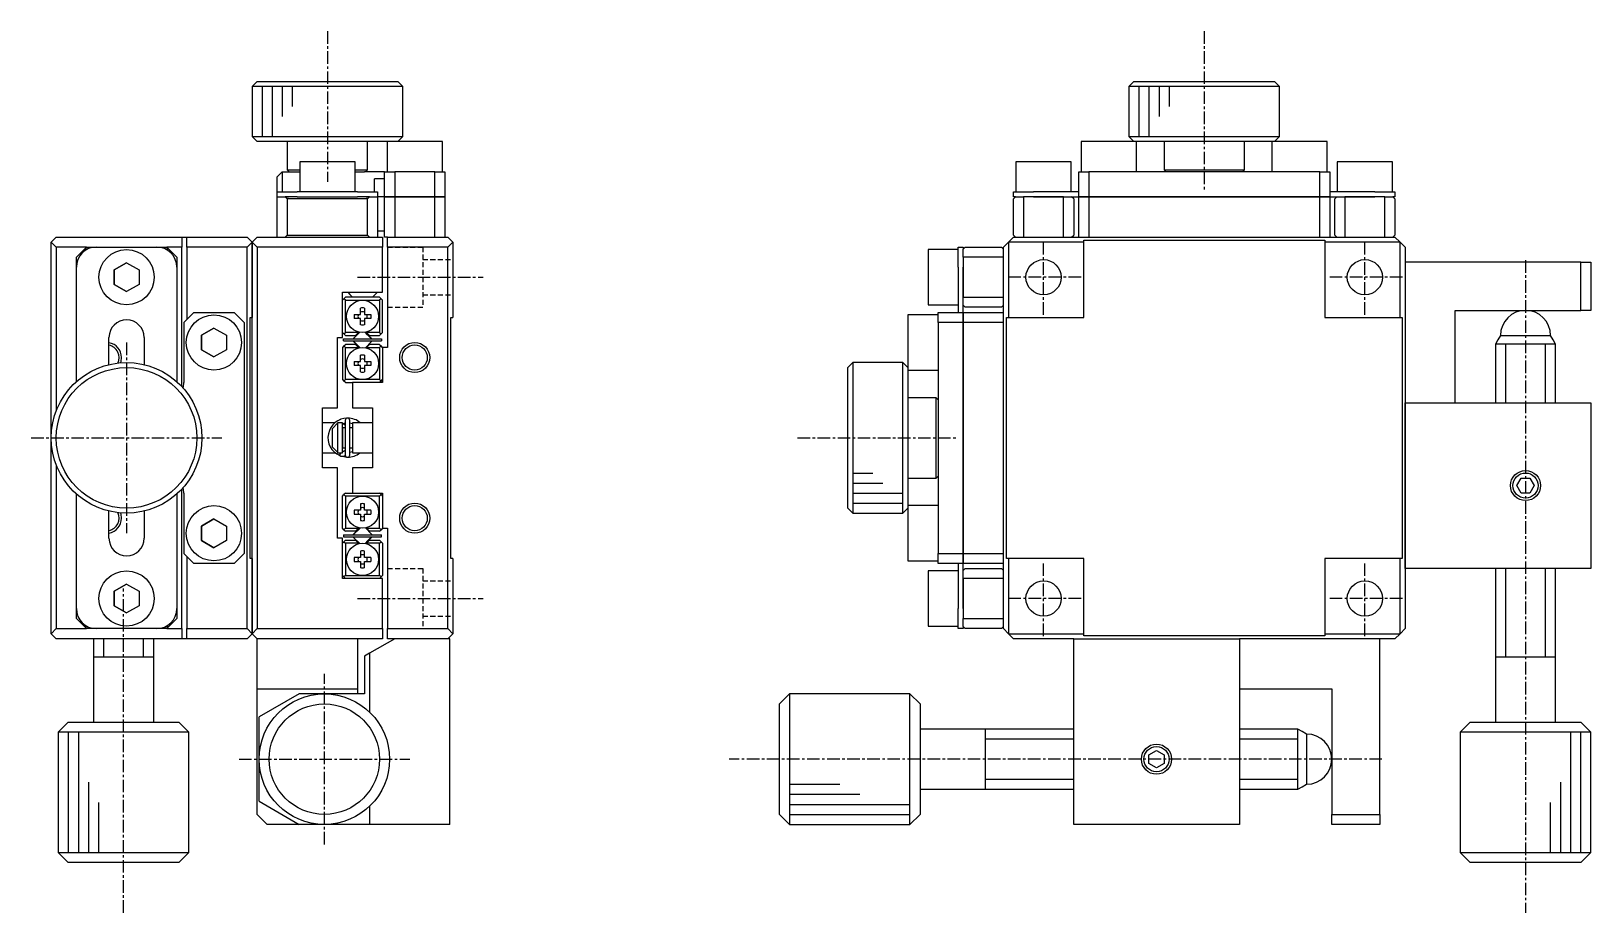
# Model space of a CAD drawing. Extents: x 10 to 352, y 10 to 221.
# Drawn here: x 196.2 to 351.5, y 81 to 168.8 of the extents above; entities that cross this region are included whole.
import ezdxf

# ---------------------------------------------------------------- set-up
doc = ezdxf.new("R2010")
doc.units = 0
doc.linetypes.add('CENTER', pattern=[2, 1.25, -0.25, 0.25, -0.25])
doc.linetypes.add('DASHED', pattern=[0.75, 0.5, -0.25])
doc.layers.get('0').update_dxf_attribs({"linetype": 'CONTINUOUS'})
doc.layers.add('CENTER', color=1, linetype='CENTER')

msp = doc.modelspace()

# ---------------------------------------------------------------- linework, layer by layer
at = {"color": 7, "linetype": 'CONTINUOUS'}
for p, q in [((218.69, 163.82), (218.19, 163.32)), ((233.19, 163.32), (218.19, 163.32)), ((218.19, 163.32), (218.19, 158.32)), ((218.69, 163.82), (232.69, 163.82)), ((218.69, 163.82), (232.69, 163.82)), ((218.69, 163.82), (218.69, 163.82)), ((233.19, 163.32), (232.69, 163.82)), ((233.19, 158.32), (233.19, 163.32)), ((306.01, 163.82), (305.51, 163.32)), ((320.51, 163.32), (305.51, 163.32)), ((305.51, 163.32), (305.51, 158.32)), ((306.01, 163.82), (320.01, 163.82)), ((320.51, 163.32), (320.01, 163.82)), ((320.51, 158.32), (320.51, 163.32)), ((218.19, 158.32), (233.19, 158.32)), ((218.19, 158.32), (218.69, 157.82)), ((231.64, 157.82), (218.69, 157.82)), ((221.69, 157.82), (221.69, 155.02)), ((229.69, 155.02), (229.69, 157.82)), ((237.14, 157.82), (231.64, 157.82)), ((231.64, 157.82), (231.64, 154.82)), ((232.69, 157.82), (233.19, 158.32)), ((233.19, 158.32), (233.19, 158.32)), ((237.14, 154.82), (237.14, 157.82)), ((303.51, 157.82), (300.76, 157.82)), ((300.76, 157.82), (300.76, 154.82)), ((306.26, 157.82), (303.51, 157.82)), ((305.51, 158.32), (312.93, 158.32)), ((305.51, 158.32), (306.01, 157.82)), ((312.93, 157.82), (306.26, 157.82)), ((306.26, 154.82), (306.26, 157.82)), ((309.01, 157.82), (309.01, 155.02)), ((312.93, 158.32), (320.51, 158.32)), ((319.76, 157.82), (312.93, 157.82)), ((317.01, 155.02), (317.01, 157.82)), ((322.51, 157.82), (319.76, 157.82)), ((319.76, 157.82), (319.76, 154.82)), ((320.01, 157.82), (320.51, 158.32)), ((325.26, 157.82), (322.51, 157.82)), ((325.26, 154.82), (325.26, 157.82)), ((228.44, 155.82), (222.94, 155.82)), ((222.94, 155.82), (222.94, 152.82)), ((228.44, 152.82), (228.44, 155.82)), ((297.01, 155.82), (294.26, 155.82)), ((294.26, 155.82), (294.26, 152.82)), ((299.76, 155.82), (297.01, 155.82)), ((299.76, 152.82), (299.76, 155.82)), ((329.01, 155.82), (326.26, 155.82)), ((326.26, 155.82), (326.26, 152.82)), ((331.76, 155.82), (329.01, 155.82)), ((331.76, 152.82), (331.76, 155.82)), ((221.19, 154.82), (220.69, 154.32)), ((220.69, 152.82), (220.69, 154.32)), ((221.19, 154.82), (221.19, 152.82)), ((221.19, 154.82), (222.94, 154.82)), ((221.69, 155.02), (222.94, 155.02)), ((221.69, 155.02), (221.89, 154.82)), ((228.44, 155.02), (229.69, 155.02)), ((228.44, 154.82), (229.39, 154.82)), ((231.39, 154.82), (229.39, 154.82)), ((229.49, 154.82), (229.69, 155.02)), ((231.39, 154.12), (230.39, 154.12)), ((230.39, 152.82), (230.39, 154.12)), ((231.39, 152.32), (231.39, 154.82)), ((231.39, 154.82), (232.39, 154.82)), ((232.39, 154.82), (232.39, 152.32)), ((236.39, 154.82), (232.39, 154.82)), ((236.39, 152.32), (236.39, 154.82)), ((236.39, 154.82), (237.39, 154.82)), ((237.39, 154.82), (237.39, 152.32)), ((300.51, 152.32), (300.51, 154.82)), ((300.51, 154.82), (301.51, 154.82)), ((301.51, 154.82), (301.51, 152.32)), ((311.76, 154.82), (301.51, 154.82)), ((309.01, 155.02), (312.97, 155.02)), ((309.01, 155.02), (309.21, 154.82)), ((314.26, 154.82), (311.76, 154.82)), ((312.97, 155.02), (317.01, 155.02)), ((324.51, 154.82), (314.26, 154.82)), ((316.81, 154.82), (317.01, 155.02)), ((324.51, 152.32), (324.51, 154.82)), ((324.51, 154.82), (325.51, 154.82)), ((325.51, 154.82), (325.51, 152.32)), ((220.69, 152.32), (220.69, 152.82)), ((220.69, 152.82), (222.69, 152.82)), ((220.69, 148.32), (220.69, 152.32)), ((220.69, 152.32), (221.49, 152.32)), ((221.69, 152.12), (221.49, 152.32)), ((221.49, 152.32), (221.82, 152.32)), ((221.82, 152.32), (221.49, 152.32)), ((222.69, 152.32), (221.82, 152.32)), ((228.69, 152.82), (222.69, 152.82)), ((222.69, 152.32), (228.69, 152.32)), ((228.69, 152.82), (230.69, 152.82)), ((229.56, 152.32), (228.69, 152.32)), ((229.56, 152.32), (229.89, 152.32)), ((229.89, 152.32), (229.56, 152.32)), ((229.89, 152.32), (229.69, 152.12)), ((229.89, 152.32), (230.69, 152.32)), ((230.69, 152.82), (230.69, 152.32)), ((230.69, 152.32), (230.69, 148.32)), ((231.39, 152.32), (230.69, 152.32)), ((232.39, 152.32), (231.39, 152.32)), ((231.39, 148.32), (231.39, 152.32)), ((231.39, 152.32), (232.39, 152.32)), ((232.39, 152.32), (236.39, 152.32)), ((232.39, 152.32), (232.39, 148.32)), ((236.39, 152.32), (232.39, 152.32)), ((237.39, 152.32), (236.39, 152.32)), ((236.39, 148.32), (236.39, 152.32)), ((236.39, 152.32), (237.39, 152.32)), ((237.39, 152.32), (237.39, 148.32)), ((294.01, 152.32), (294.01, 152.82)), ((294.01, 152.82), (296.01, 152.82)), ((294.21, 152.32), (294.01, 152.12)), ((294.21, 152.32), (294.01, 152.32)), ((294.21, 152.32), (295.01, 152.32)), ((295.01, 152.32), (295.01, 148.32)), ((296.01, 152.32), (295.01, 152.32)), ((296.01, 152.32), (295.01, 152.32)), ((300.51, 152.82), (296.01, 152.82)), ((299.01, 152.32), (296.01, 152.32)), ((296.01, 152.32), (299.01, 152.32)), ((299.01, 148.32), (299.01, 152.32)), ((299.01, 152.32), (300.51, 152.32)), ((300.01, 152.12), (299.81, 152.32)), ((301.51, 152.32), (300.51, 152.32)), ((300.51, 148.32), (300.51, 152.32)), ((300.51, 152.32), (301.51, 152.32)), ((301.51, 152.32), (324.51, 152.32)), ((301.51, 152.32), (301.51, 148.32)), ((324.51, 152.32), (301.51, 152.32)), ((325.51, 152.32), (324.51, 152.32)), ((324.51, 148.32), (324.51, 152.32)), ((324.51, 152.32), (325.51, 152.32)), ((330.01, 152.82), (325.51, 152.82)), ((325.51, 152.32), (325.51, 148.32)), ((325.51, 152.32), (327.01, 152.32)), ((326.21, 152.32), (326.01, 152.12)), ((327.01, 152.32), (327.01, 148.32)), ((330.01, 152.32), (327.01, 152.32)), ((327.01, 152.32), (330.01, 152.32)), ((330.01, 152.82), (332.01, 152.82)), ((331.01, 152.32), (330.01, 152.32)), ((331.01, 152.32), (330.01, 152.32)), ((331.01, 148.32), (331.01, 152.32)), ((331.01, 152.32), (331.81, 152.32)), ((332.01, 152.12), (331.81, 152.32)), ((332.01, 152.32), (331.81, 152.32)), ((332.01, 152.82), (332.01, 152.32)), ((221.69, 152.12), (221.69, 148.52)), ((229.69, 152.12), (221.69, 152.12)), ((229.69, 148.52), (229.69, 152.12)), ((294.01, 148.52), (294.01, 152.12)), ((300.01, 152.12), (300.01, 148.52)), ((326.01, 148.52), (326.01, 152.12)), ((332.01, 152.12), (332.01, 148.52)), ((198.69, 148.32), (198.19, 147.82)), ((198.19, 147.82), (198.69, 147.32)), ((198.19, 128.32), (198.19, 147.82)), ((198.69, 148.32), (211.19, 148.32)), ((211.19, 148.32), (211.19, 147.32)), ((211.19, 148.32), (211.69, 148.32)), ((211.69, 148.32), (217.69, 148.32)), ((211.69, 147.32), (211.69, 148.32)), ((217.69, 148.32), (218.19, 147.82)), ((218.19, 147.82), (217.69, 147.32)), ((218.69, 148.32), (218.19, 147.82)), ((218.19, 108.82), (218.19, 147.82)), ((218.19, 147.82), (218.69, 147.32)), ((218.19, 147.82), (218.19, 140.32)), ((218.69, 148.32), (231.19, 148.32)), ((221.49, 148.32), (221.69, 148.52)), ((221.69, 148.52), (229.69, 148.52)), ((229.69, 148.52), (229.89, 148.32)), ((231.39, 148.92), (230.69, 148.92)), ((231.19, 148.32), (231.19, 147.32)), ((231.69, 148.32), (231.39, 148.32)), ((231.69, 147.32), (231.69, 148.32)), ((231.69, 148.32), (237.69, 148.32)), ((237.69, 148.32), (238.19, 147.82)), ((238.19, 147.82), (237.69, 147.32)), ((238.19, 147.82), (238.19, 140.32)), ((293.51, 147.82), (293.01, 147.32)), ((294.01, 148.32), (293.51, 147.82)), ((293.51, 147.82), (293.51, 140.32)), ((301.01, 147.82), (293.51, 147.82)), ((294.01, 148.52), (294.21, 148.32)), ((294.01, 148.32), (332.01, 148.32)), ((299.81, 148.32), (300.01, 148.52)), ((301.01, 148.02), (325.01, 148.02)), ((301.01, 147.82), (301.01, 148.02)), ((301.01, 140.32), (301.01, 147.82)), ((325.01, 148.02), (325.01, 147.82)), ((332.51, 147.82), (325.01, 147.82)), ((325.01, 147.82), (325.01, 140.32)), ((326.01, 148.52), (326.21, 148.32)), ((331.81, 148.32), (332.01, 148.52)), ((332.51, 147.82), (332.01, 148.32)), ((332.51, 140.32), (332.51, 147.82)), ((333.01, 147.32), (332.51, 147.82)), ((201.69, 147.32), (198.69, 147.32)), ((198.69, 147.32), (198.69, 131.01)), ((201.49, 147.12), (200.69, 146.32)), ((200.69, 145.32), (200.69, 146.32)), ((201.49, 147.12), (201.69, 147.32)), ((201.82, 147.12), (201.49, 147.12)), ((201.69, 147.32), (202.69, 147.32)), ((202.69, 147.32), (208.69, 147.32)), ((208.69, 147.32), (209.69, 147.32)), ((209.89, 147.12), (209.56, 147.12)), ((209.69, 147.32), (209.89, 147.12)), ((211.19, 147.32), (209.69, 147.32)), ((210.69, 146.32), (209.89, 147.12)), ((210.69, 146.32), (210.69, 145.32)), ((211.19, 133.42), (211.19, 147.32)), ((217.69, 147.32), (211.69, 147.32)), ((211.69, 147.32), (211.69, 140.12)), ((217.69, 109.32), (217.69, 147.32)), ((218.69, 147.32), (218.69, 109.32)), ((231.19, 147.32), (218.69, 147.32)), ((231.19, 142.82), (231.19, 147.32)), ((231.69, 147.32), (231.69, 137.32)), ((237.69, 147.32), (231.69, 147.32)), ((237.69, 109.32), (237.69, 147.32)), ((285.51, 147.07), (285.51, 144.32)), ((288.51, 147.07), (285.51, 147.07)), ((288.51, 147.32), (289.01, 147.32)), ((288.51, 145.32), (288.51, 147.32)), ((289.21, 147.32), (289.01, 147.12)), ((289.01, 147.32), (289.01, 147.12)), ((289.01, 146.32), (289.01, 147.12)), ((293.01, 146.32), (289.01, 146.32)), ((289.01, 146.32), (289.01, 145.32)), ((289.01, 146.32), (289.01, 145.32)), ((289.21, 147.32), (292.81, 147.32)), ((293.01, 147.12), (292.81, 147.32)), ((293.01, 109.32), (293.01, 147.32)), ((333.01, 147.32), (333.01, 109.32)), ((200.69, 133.91), (200.69, 145.32)), ((204.44, 145.04), (205.69, 145.76)), ((205.69, 145.76), (204.44, 145.04)), ((204.44, 143.6), (204.44, 145.04)), ((204.44, 145.04), (204.44, 143.6)), ((205.69, 145.76), (206.94, 145.04)), ((206.94, 145.04), (206.94, 143.6)), ((210.69, 145.32), (210.69, 133.91)), ((288.51, 145.32), (288.51, 140.82)), ((289.01, 145.32), (289.01, 142.32)), ((289.01, 142.32), (289.01, 145.32)), ((350.51, 145.82), (333.01, 145.82)), ((350.51, 141.02), (350.51, 145.82)), ((350.51, 145.82), (351.51, 145.82)), ((351.51, 145.82), (351.51, 141.02)), ((205.69, 142.88), (204.44, 143.6)), ((204.44, 143.6), (205.69, 142.88)), ((206.94, 143.6), (205.69, 142.88)), ((285.51, 144.32), (285.51, 141.57)), ((227.19, 142.82), (231.19, 142.82)), ((227.19, 138.32), (227.19, 142.82)), ((227.34, 142.17), (227.19, 142.02)), ((227.34, 142.17), (227.49, 142.32)), ((227.49, 142.02), (227.34, 142.17)), ((230.89, 142.32), (227.49, 142.32)), ((227.49, 138.82), (227.49, 142.02)), ((227.49, 142.02), (229.19, 142.02)), ((227.71, 142.82), (227.94, 142.59)), ((227.94, 142.59), (228.19, 142.34)), ((229.19, 142.34), (228.19, 142.34)), ((230.19, 142.34), (229.19, 142.34)), ((229.19, 142.02), (230.89, 142.02)), ((230.19, 142.34), (230.44, 142.59)), ((230.44, 142.59), (230.67, 142.82)), ((230.89, 142.32), (231.04, 142.17)), ((231.04, 142.17), (230.89, 142.02)), ((230.89, 142.02), (230.89, 138.82)), ((231.19, 142.02), (231.04, 142.17)), ((231.19, 138.82), (231.19, 142.02)), ((285.51, 141.57), (288.51, 141.57)), ((289.01, 142.32), (293.01, 142.32)), ((289.01, 140.82), (289.01, 142.32)), ((289.01, 141.52), (289.21, 141.32)), ((292.81, 141.32), (293.01, 141.52)), ((212.39, 140.82), (211.39, 139.82)), ((211.39, 139.82), (211.39, 133.82)), ((212.39, 140.82), (216.39, 140.82)), ((217.39, 139.82), (216.39, 140.82)), ((217.39, 139.82), (217.39, 116.82)), ((217.99, 140.32), (218.19, 140.32)), ((217.99, 116.32), (217.99, 140.32)), ((228.37, 140.62), (228.99, 140.62)), ((228.99, 140.22), (228.37, 140.22)), ((228.99, 140.62), (228.99, 141.25)), ((228.99, 139.59), (228.99, 140.22)), ((229.39, 141.25), (229.39, 140.62)), ((229.39, 140.62), (230.02, 140.62)), ((229.39, 140.22), (229.39, 139.59)), ((230.02, 140.22), (229.39, 140.22)), ((237.99, 140.32), (238.19, 140.32)), ((237.99, 116.32), (237.99, 140.32)), ((283.51, 140.57), (283.51, 137.82)), ((286.51, 140.57), (283.51, 140.57)), ((286.51, 140.82), (289.01, 140.82)), ((286.51, 139.82), (286.51, 140.82)), ((289.01, 139.82), (286.51, 139.82)), ((286.51, 139.82), (286.51, 129.57)), ((289.01, 140.82), (289.01, 139.82)), ((289.01, 140.82), (293.01, 140.82)), ((289.01, 139.82), (289.01, 140.82)), ((289.01, 116.82), (289.01, 139.82)), ((293.01, 139.82), (289.01, 139.82)), ((289.01, 139.82), (289.01, 116.82)), ((292.81, 141.32), (289.21, 141.32)), ((293.31, 140.32), (293.51, 140.32)), ((293.31, 116.32), (293.31, 140.32)), ((293.51, 140.32), (301.01, 140.32)), ((325.01, 140.32), (332.51, 140.32)), ((332.51, 140.32), (332.71, 140.32)), ((332.71, 140.32), (332.71, 116.32)), ((338.01, 131.82), (338.01, 141.02)), ((338.01, 141.02), (350.51, 141.02)), ((351.51, 141.02), (350.51, 141.02)), ((203.94, 135.61), (203.94, 138.32)), ((207.44, 138.32), (207.44, 135.61)), ((213.14, 138.54), (214.39, 139.26)), ((214.39, 139.26), (213.14, 138.54)), ((213.14, 137.1), (213.14, 138.54)), ((213.14, 138.54), (213.14, 137.1)), ((214.39, 139.26), (215.64, 138.54)), ((215.64, 138.54), (215.64, 137.1)), ((226.69, 138.32), (227.19, 138.32)), ((226.69, 131.32), (226.69, 138.32)), ((227.19, 138.82), (227.34, 138.67)), ((227.34, 138.67), (227.49, 138.82)), ((227.49, 138.52), (227.34, 138.67)), ((228.79, 138.82), (227.49, 138.82)), ((227.49, 138.52), (228.49, 138.52)), ((228.91, 138.85), (228.29, 138.23)), ((228.79, 138.82), (228.49, 138.52)), ((228.83, 138.86), (228.79, 138.82)), ((229.7, 138.58), (229.45, 138.84)), ((230.09, 138.23), (229.48, 138.85)), ((229.59, 138.82), (229.55, 138.86)), ((230.89, 138.82), (229.59, 138.82)), ((229.89, 138.52), (229.59, 138.82)), ((230.09, 138.19), (229.7, 138.58)), ((229.89, 138.52), (230.89, 138.52)), ((230.89, 138.82), (231.04, 138.67)), ((231.04, 138.67), (230.89, 138.52)), ((231.04, 138.67), (231.19, 138.82)), ((342.51, 138.52), (342.26, 138.09)), ((342.51, 138.52), (347.51, 138.52)), ((347.76, 138.09), (347.51, 138.52)), ((214.39, 136.38), (213.14, 137.1)), ((213.14, 137.1), (214.39, 136.38)), ((215.64, 137.1), (214.39, 136.38)), ((227.34, 137.47), (227.19, 137.32)), ((227.19, 137.32), (227.19, 134.12)), ((227.29, 137.97), (227.29, 138.17)), ((227.29, 138.17), (231.09, 138.17)), ((227.29, 137.97), (231.09, 137.97)), ((227.34, 137.47), (227.49, 137.62)), ((227.49, 137.32), (227.34, 137.47)), ((228.49, 137.62), (227.49, 137.62)), ((227.49, 137.32), (228.79, 137.32)), ((227.49, 134.12), (227.49, 137.32)), ((228.29, 137.95), (228.94, 137.3)), ((228.29, 137.91), (228.91, 137.29)), ((228.49, 137.62), (228.79, 137.32)), ((228.79, 137.32), (228.83, 137.28)), ((229.48, 137.29), (230.09, 137.91)), ((229.55, 137.28), (229.59, 137.32)), ((229.59, 137.32), (229.89, 137.62)), ((229.59, 137.32), (230.89, 137.32)), ((230.89, 137.62), (229.89, 137.62)), ((230.89, 137.62), (231.04, 137.47)), ((231.04, 137.47), (230.89, 137.32)), ((230.89, 137.32), (230.89, 134.12)), ((231.19, 137.32), (231.04, 137.47)), ((231.09, 138.17), (231.09, 137.97)), ((231.69, 137.32), (231.19, 137.32)), ((231.19, 137.32), (231.19, 133.82)), ((283.51, 137.82), (283.51, 135.07)), ((342.26, 138.09), (342.01, 137.65)), ((348.01, 137.65), (342.01, 137.65)), ((342.01, 137.65), (342.01, 131.82)), ((348.01, 137.65), (347.76, 138.09)), ((348.01, 131.82), (348.01, 137.65)), ((228.37, 135.92), (228.99, 135.92)), ((228.99, 135.52), (228.37, 135.52)), ((228.99, 135.92), (228.99, 136.55)), ((228.99, 134.89), (228.99, 135.52)), ((229.39, 136.55), (229.39, 135.92)), ((229.39, 135.92), (230.02, 135.92)), ((230.02, 135.52), (229.39, 135.52)), ((229.39, 135.52), (229.39, 134.89)), ((278.01, 135.82), (277.51, 135.32)), ((277.51, 121.32), (277.51, 135.32)), ((278.01, 135.82), (278.01, 120.82)), ((283.01, 135.82), (278.01, 135.82)), ((283.01, 128.24), (283.01, 135.82)), ((283.51, 135.32), (283.01, 135.82)), ((227.19, 134.12), (227.34, 133.97)), ((227.34, 133.97), (227.49, 134.12)), ((227.49, 133.82), (227.34, 133.97)), ((229.19, 134.12), (227.49, 134.12)), ((227.49, 133.82), (228.19, 133.82)), ((231.19, 133.82), (228.19, 133.82)), ((228.19, 133.82), (228.19, 131.32)), ((230.89, 134.12), (229.19, 134.12)), ((230.89, 134.12), (231.04, 133.97)), ((231.04, 133.97), (230.89, 133.82)), ((231.04, 133.97), (231.19, 134.12)), ((283.51, 135.07), (283.51, 128.24)), ((283.51, 135.07), (286.51, 135.07)), ((286.31, 132.32), (283.51, 132.32)), ((286.31, 128.28), (286.31, 132.32)), ((286.51, 132.12), (286.31, 132.32)), ((225.19, 131.32), (226.69, 131.32)), ((225.19, 125.32), (225.19, 131.32)), ((228.19, 131.32), (230.19, 131.32)), ((230.19, 131.32), (230.19, 129.4)), ((333.01, 131.82), (351.51, 131.82)), ((333.01, 115.32), (333.01, 131.82)), ((351.51, 131.82), (351.51, 115.32)), ((226.43, 129.82), (225.19, 129.82)), ((226.19, 129.24), (226.69, 129.77)), ((226.19, 127.41), (226.19, 129.24)), ((226.69, 129.82), (226.69, 129.77)), ((227.19, 129.82), (226.69, 129.82)), ((226.69, 129.77), (226.69, 126.88)), ((226.92, 130.12), (226.9, 130.12)), ((226.91, 130.12), (226.91, 130.12)), ((226.98, 130.15), (226.92, 130.12)), ((227.19, 129.32), (227.19, 129.82)), ((227.19, 126.82), (227.19, 129.82)), ((227.19, 129.75), (227.47, 129.82)), ((227.19, 129.73), (227.2, 129.73)), ((227.19, 129.32), (227.19, 127.32)), ((227.19, 127.32), (227.19, 129.32)), ((227.47, 129.32), (227.19, 129.32)), ((227.2, 129.73), (227.22, 129.73)), ((227.22, 129.73), (227.23, 129.73)), ((227.23, 129.73), (227.24, 129.73)), ((227.24, 129.73), (227.26, 129.73)), ((227.26, 129.73), (227.27, 129.72)), ((227.27, 129.72), (227.28, 129.72)), ((227.28, 129.72), (227.29, 129.72)), ((227.29, 129.72), (227.31, 129.71)), ((227.31, 129.71), (227.32, 129.7)), ((227.32, 129.7), (227.33, 129.7)), ((227.33, 129.7), (227.34, 129.69)), ((227.34, 129.69), (227.35, 129.68)), ((227.35, 129.68), (227.37, 129.68)), ((227.37, 129.68), (227.38, 129.67)), ((227.38, 129.67), (227.39, 129.66)), ((227.39, 129.66), (227.4, 129.65)), ((227.4, 129.65), (227.4, 129.64)), ((227.4, 129.64), (227.41, 129.63)), ((227.41, 129.63), (227.42, 129.62)), ((227.42, 129.62), (227.43, 129.61)), ((227.43, 129.61), (227.44, 129.59)), ((227.44, 129.59), (227.44, 129.58)), ((227.44, 129.58), (227.45, 129.57)), ((227.45, 129.57), (227.45, 129.56)), ((227.45, 129.56), (227.46, 129.54)), ((227.46, 129.54), (227.46, 129.53)), ((227.46, 129.53), (227.46, 129.52)), ((227.46, 129.52), (227.47, 129.5)), ((227.47, 130.06), (227.47, 126.61)), ((227.47, 129.5), (227.47, 129.49)), ((227.47, 129.49), (227.47, 129.48)), ((227.47, 129.48), (227.47, 129.46)), ((227.47, 129.46), (227.47, 129.46)), ((227.92, 126.61), (227.92, 130.06)), ((227.92, 129.82), (228.19, 129.75)), ((228.19, 129.32), (227.92, 129.32)), ((228.19, 129.82), (228.19, 126.82)), ((230.19, 129.82), (228.19, 129.82)), ((230.19, 129.4), (230.19, 127.25)), ((286.51, 129.57), (286.51, 127.07)), ((198.19, 108.82), (198.19, 128.32)), ((226.69, 126.88), (226.19, 127.41)), ((226.19, 127.4), (226.19, 127.41)), ((283.01, 120.82), (283.01, 128.24)), ((283.51, 128.24), (283.51, 121.57)), ((286.31, 124.32), (286.31, 128.28)), ((225.19, 126.82), (226.47, 126.82)), ((226.47, 126.82), (226.47, 126.82)), ((226.47, 126.82), (226.47, 126.82)), ((226.69, 126.88), (226.69, 126.82)), ((226.69, 126.82), (227.19, 126.82)), ((226.88, 126.57), (226.91, 126.55)), ((226.91, 126.55), (226.99, 126.81)), ((226.92, 126.6), (226.91, 126.59)), ((226.91, 126.59), (226.91, 126.58)), ((226.91, 126.58), (226.91, 126.57)), ((226.91, 126.57), (226.91, 126.57)), ((226.91, 126.57), (226.91, 126.56)), ((226.91, 126.56), (226.91, 126.55)), ((226.91, 126.56), (226.91, 126.56)), ((226.91, 126.55), (226.91, 126.55)), ((226.91, 126.55), (226.92, 126.55)), ((226.93, 126.64), (226.92, 126.63)), ((226.92, 126.63), (226.92, 126.62)), ((226.92, 126.62), (226.92, 126.6)), ((226.92, 126.55), (226.95, 126.54)), ((226.94, 126.67), (226.93, 126.66)), ((226.93, 126.66), (226.93, 126.64)), ((226.95, 126.7), (226.94, 126.69)), ((226.94, 126.69), (226.94, 126.67)), ((226.96, 126.72), (226.95, 126.7)), ((226.95, 126.54), (226.98, 126.52)), ((226.97, 126.75), (226.96, 126.74)), ((226.96, 126.74), (226.96, 126.72)), ((226.98, 126.77), (226.97, 126.75)), ((226.97, 126.53), (227.67, 126.39)), ((226.99, 126.79), (226.98, 126.77)), ((226.98, 126.52), (227.01, 126.51)), ((226.99, 126.81), (226.99, 126.82)), ((227, 126.82), (226.99, 126.8)), ((226.99, 126.8), (226.99, 126.79)), ((227.01, 126.51), (227.05, 126.51)), ((227.05, 126.51), (227.08, 126.5)), ((227.08, 126.5), (227.12, 126.49)), ((227.12, 126.49), (227.16, 126.49)), ((227.16, 126.49), (227.19, 126.49)), ((227.19, 126.82), (227.19, 127.32)), ((227.19, 127.32), (227.47, 127.32)), ((227.2, 126.94), (227.19, 126.94)), ((227.19, 126.49), (227.23, 126.49)), ((227.21, 126.94), (227.2, 126.94)), ((227.22, 126.94), (227.21, 126.94)), ((227.24, 126.94), (227.22, 126.94)), ((227.23, 126.49), (227.26, 126.49)), ((227.25, 126.94), (227.24, 126.94)), ((227.26, 126.95), (227.25, 126.94)), ((227.28, 126.95), (227.26, 126.95)), ((227.26, 126.49), (227.3, 126.5)), ((227.29, 126.95), (227.28, 126.95)), ((227.3, 126.96), (227.29, 126.95)), ((227.32, 126.97), (227.3, 126.96)), ((227.3, 126.5), (227.33, 126.5)), ((227.33, 126.97), (227.32, 126.97)), ((227.34, 126.98), (227.33, 126.97)), ((227.33, 126.5), (227.37, 126.51)), ((227.35, 126.99), (227.34, 126.98)), ((227.36, 126.99), (227.35, 126.99)), ((227.37, 127), (227.36, 126.99)), ((227.38, 127.01), (227.37, 127)), ((227.37, 126.51), (227.4, 126.52)), ((227.39, 127.02), (227.38, 127.01)), ((227.4, 127.03), (227.39, 127.02)), ((227.41, 127.04), (227.4, 127.03)), ((227.4, 126.52), (227.44, 126.53)), ((227.42, 127.05), (227.41, 127.04)), ((227.43, 127.06), (227.42, 127.05)), ((227.44, 127.09), (227.43, 127.07)), ((227.43, 127.07), (227.43, 127.06)), ((227.45, 127.1), (227.44, 127.09)), ((227.44, 126.53), (227.47, 126.54)), ((227.46, 127.12), (227.45, 127.11)), ((227.45, 127.11), (227.45, 127.1)), ((227.47, 127.16), (227.46, 127.15)), ((227.46, 127.15), (227.46, 127.14)), ((227.46, 127.14), (227.46, 127.12)), ((227.47, 127.21), (227.47, 127.2)), ((227.47, 127.2), (227.47, 127.19)), ((227.47, 127.19), (227.47, 127.17)), ((227.47, 127.17), (227.47, 127.16)), ((227.47, 126.54), (227.48, 126.55)), ((227.92, 127.32), (228.19, 127.32)), ((228.19, 126.92), (227.92, 126.85)), ((228.19, 126.82), (230.19, 126.82)), ((230.19, 127.25), (230.19, 125.32)), ((286.51, 127.07), (286.51, 116.82)), ((198.69, 125.63), (198.69, 109.32)), ((226.69, 125.32), (225.19, 125.32)), ((226.69, 118.32), (226.69, 125.32)), ((230.19, 125.32), (228.19, 125.32)), ((228.19, 125.32), (228.19, 122.82)), ((283.51, 124.32), (286.31, 124.32)), ((286.31, 124.32), (286.51, 124.52)), ((344.14, 123.57), (344.58, 124.32)), ((344.58, 124.32), (345.44, 124.32)), ((345.44, 124.32), (345.88, 123.57)), ((200.69, 111.32), (200.69, 122.73)), ((210.69, 122.73), (210.69, 111.32)), ((211.19, 109.32), (211.19, 123.22)), ((211.39, 122.82), (211.39, 116.82)), ((227.49, 122.82), (227.34, 122.67)), ((227.49, 122.82), (228.19, 122.82)), ((228.19, 122.82), (231.19, 122.82)), ((231.04, 122.67), (230.89, 122.82)), ((231.19, 122.82), (231.19, 119.32)), ((344.58, 122.82), (344.14, 123.57)), ((345.44, 122.82), (344.58, 122.82)), ((345.88, 123.57), (345.44, 122.82)), ((227.19, 122.52), (227.34, 122.67)), ((227.19, 119.32), (227.19, 122.52)), ((227.34, 122.67), (227.49, 122.52)), ((227.49, 122.52), (227.49, 119.32)), ((229.19, 122.52), (227.49, 122.52)), ((228.99, 121.75), (228.99, 121.12)), ((230.89, 122.52), (229.19, 122.52)), ((229.39, 121.12), (229.39, 121.75)), ((230.89, 122.52), (231.04, 122.67)), ((230.89, 119.32), (230.89, 122.52)), ((231.04, 122.67), (231.19, 122.52)), ((277.51, 121.32), (278.01, 120.82)), ((283.01, 120.82), (283.51, 121.32)), ((283.51, 121.57), (283.51, 118.82)), ((286.51, 121.57), (283.51, 121.57)), ((203.94, 118.32), (203.94, 121.03)), ((207.44, 121.03), (207.44, 118.32)), ((213.14, 119.54), (214.39, 120.26)), ((214.39, 120.26), (213.14, 119.54)), ((214.39, 120.26), (215.64, 119.54)), ((228.99, 121.12), (228.37, 121.12)), ((228.37, 120.72), (228.99, 120.72)), ((228.99, 120.72), (228.99, 120.09)), ((230.02, 121.12), (229.39, 121.12)), ((229.39, 120.09), (229.39, 120.72)), ((229.39, 120.72), (230.02, 120.72)), ((278.01, 120.82), (283.01, 120.82)), ((213.14, 118.1), (213.14, 119.54)), ((213.14, 119.54), (213.14, 118.1)), ((214.39, 117.38), (213.14, 118.1)), ((213.14, 118.1), (214.39, 117.38)), ((215.64, 118.1), (214.39, 117.38)), ((215.64, 119.54), (215.64, 118.1)), ((227.19, 118.32), (226.69, 118.32)), ((227.34, 119.17), (227.19, 119.32)), ((227.19, 114.32), (227.19, 118.32)), ((227.29, 118.67), (231.09, 118.67)), ((227.29, 118.67), (227.29, 118.47)), ((227.29, 118.47), (231.09, 118.47)), ((227.49, 119.32), (227.34, 119.17)), ((227.34, 119.17), (227.49, 119.02)), ((227.49, 118.12), (227.34, 117.97)), ((227.49, 119.32), (228.79, 119.32)), ((228.49, 119.02), (227.49, 119.02)), ((227.49, 118.12), (228.49, 118.12)), ((228.91, 119.35), (228.29, 118.73)), ((228.29, 118.69), (228.94, 119.34)), ((228.29, 118.41), (228.91, 117.79)), ((228.49, 119.02), (228.79, 119.32)), ((228.79, 117.82), (228.49, 118.12)), ((228.79, 119.32), (228.83, 119.36)), ((229.7, 118.06), (229.45, 117.8)), ((230.09, 118.73), (229.48, 119.35)), ((229.48, 117.79), (230.09, 118.41)), ((229.55, 119.36), (229.59, 119.32)), ((229.59, 119.32), (229.89, 119.02)), ((229.59, 119.32), (230.89, 119.32)), ((229.89, 118.12), (229.59, 117.82)), ((230.09, 118.45), (229.7, 118.06)), ((230.89, 119.02), (229.89, 119.02)), ((229.89, 118.12), (230.89, 118.12)), ((231.04, 119.17), (230.89, 119.32)), ((230.89, 119.02), (231.04, 119.17)), ((231.04, 117.97), (230.89, 118.12)), ((231.19, 119.32), (231.04, 119.17)), ((231.09, 118.47), (231.09, 118.67)), ((231.19, 119.32), (231.69, 119.32)), ((231.69, 119.32), (231.69, 109.32)), ((283.51, 118.82), (283.51, 116.07)), ((211.39, 116.82), (212.39, 115.82)), ((211.69, 116.52), (211.69, 109.32)), ((216.39, 115.82), (217.39, 116.82)), ((227.19, 117.82), (227.34, 117.97)), ((227.34, 117.97), (227.49, 117.82)), ((227.49, 117.82), (227.49, 114.62)), ((228.79, 117.82), (227.49, 117.82)), ((228.83, 117.78), (228.79, 117.82)), ((228.99, 117.05), (228.99, 116.42)), ((229.39, 116.42), (229.39, 117.05)), ((229.59, 117.82), (229.55, 117.78)), ((230.89, 117.82), (229.59, 117.82)), ((230.89, 117.82), (231.04, 117.97)), ((230.89, 114.62), (230.89, 117.82)), ((231.04, 117.97), (231.19, 117.82)), ((231.19, 117.82), (231.19, 114.62)), ((286.51, 116.82), (289.01, 116.82)), ((286.51, 115.82), (286.51, 116.82)), ((289.01, 116.82), (289.01, 115.82)), ((289.01, 115.82), (289.01, 116.82)), ((289.01, 116.82), (293.01, 116.82)), ((216.39, 115.82), (212.39, 115.82)), ((218.19, 116.32), (217.99, 116.32)), ((218.19, 116.32), (218.19, 108.82)), ((228.99, 116.42), (228.37, 116.42)), ((228.37, 116.02), (228.99, 116.02)), ((228.99, 116.02), (228.99, 115.39)), ((230.02, 116.42), (229.39, 116.42)), ((229.39, 115.39), (229.39, 116.02)), ((229.39, 116.02), (230.02, 116.02)), ((238.19, 116.32), (237.99, 116.32)), ((238.19, 116.32), (238.19, 108.82)), ((283.51, 116.07), (286.51, 116.07)), ((285.51, 115.07), (285.51, 112.32)), ((288.51, 115.07), (285.51, 115.07)), ((289.01, 115.82), (286.51, 115.82)), ((288.51, 115.82), (288.51, 111.32)), ((293.01, 115.82), (289.01, 115.82)), ((289.01, 114.32), (289.01, 115.82)), ((289.21, 115.32), (289.01, 115.12)), ((289.21, 115.32), (292.81, 115.32)), ((293.01, 115.12), (292.81, 115.32)), ((293.51, 116.32), (293.31, 116.32)), ((293.51, 116.32), (293.51, 108.82)), ((301.01, 116.32), (293.51, 116.32)), ((301.01, 108.82), (301.01, 116.32)), ((332.51, 116.32), (325.01, 116.32)), ((325.01, 116.32), (325.01, 108.82)), ((332.51, 108.82), (332.51, 116.32)), ((332.71, 116.32), (332.51, 116.32)), ((351.51, 115.32), (333.01, 115.32)), ((342.01, 115.32), (342.01, 106.52)), ((348.01, 106.52), (348.01, 115.32)), ((204.44, 113.04), (205.69, 113.76)), ((205.69, 113.76), (204.44, 113.04)), ((205.69, 113.76), (206.94, 113.04)), ((227.34, 114.47), (227.19, 114.62)), ((231.19, 114.32), (227.19, 114.32)), ((227.49, 114.62), (227.34, 114.47)), ((227.34, 114.47), (227.49, 114.32)), ((227.49, 114.62), (229.19, 114.62)), ((229.19, 114.62), (230.89, 114.62)), ((231.04, 114.47), (230.89, 114.62)), ((230.89, 114.32), (231.04, 114.47)), ((231.19, 114.62), (231.04, 114.47)), ((231.19, 109.32), (231.19, 114.32)), ((293.01, 114.32), (289.01, 114.32)), ((289.01, 114.32), (289.01, 111.32)), ((289.01, 111.32), (289.01, 114.32)), ((204.44, 111.6), (204.44, 113.04)), ((204.44, 113.04), (204.44, 111.6)), ((206.94, 113.04), (206.94, 111.6)), ((285.51, 112.32), (285.51, 109.57)), ((200.69, 110.32), (200.69, 111.32)), ((200.69, 110.32), (201.49, 109.52)), ((205.69, 110.88), (204.44, 111.6)), ((204.44, 111.6), (205.69, 110.88)), ((206.94, 111.6), (205.69, 110.88)), ((209.89, 109.52), (210.69, 110.32)), ((210.69, 111.32), (210.69, 110.32)), ((288.51, 109.32), (288.51, 111.32)), ((289.01, 111.32), (289.01, 110.32)), ((289.01, 111.32), (289.01, 110.32)), ((289.01, 110.32), (293.01, 110.32)), ((289.01, 109.52), (289.01, 110.32)), ((198.69, 109.32), (198.19, 108.82)), ((198.19, 108.82), (198.69, 108.32)), ((198.69, 109.32), (201.69, 109.32)), ((201.69, 109.32), (201.49, 109.52)), ((201.49, 109.52), (201.82, 109.52)), ((202.69, 109.32), (201.69, 109.32)), ((208.69, 109.32), (202.69, 109.32)), ((209.69, 109.32), (208.69, 109.32)), ((209.56, 109.52), (209.89, 109.52)), ((209.89, 109.52), (209.69, 109.32)), ((209.69, 109.32), (211.19, 109.32)), ((211.19, 109.32), (211.19, 108.32)), ((211.69, 109.32), (217.69, 109.32)), ((211.69, 108.32), (211.69, 109.32)), ((217.69, 109.32), (218.19, 108.82)), ((218.19, 108.82), (217.69, 108.32)), ((218.69, 109.32), (218.19, 108.82)), ((218.19, 108.82), (218.69, 108.32)), ((218.69, 109.32), (231.19, 109.32)), ((231.19, 109.32), (231.19, 108.32)), ((231.69, 109.32), (237.69, 109.32)), ((231.69, 108.32), (231.69, 109.32)), ((237.69, 109.32), (238.19, 108.82)), ((238.19, 108.82), (237.69, 108.32)), ((285.51, 109.57), (288.51, 109.57)), ((289.01, 109.32), (288.51, 109.32)), ((289.01, 109.52), (289.21, 109.32)), ((289.01, 109.52), (289.01, 109.32)), ((292.81, 109.32), (289.21, 109.32)), ((292.81, 109.32), (293.01, 109.52)), ((293.01, 109.32), (293.51, 108.82)), ((293.51, 108.82), (294.01, 108.32)), ((293.51, 108.82), (301.01, 108.82)), ((301.01, 108.62), (301.01, 108.82)), ((325.01, 108.82), (332.51, 108.82)), ((325.01, 108.82), (325.01, 108.62)), ((332.01, 108.32), (332.51, 108.82)), ((332.51, 108.82), (333.01, 109.32)), ((211.19, 108.32), (198.69, 108.32)), ((202.39, 108.32), (202.39, 106.52)), ((208.39, 106.52), (208.39, 108.32)), ((211.69, 108.32), (211.19, 108.32)), ((217.69, 108.32), (211.69, 108.32)), ((218.69, 103.32), (218.69, 108.32)), ((231.19, 108.32), (218.69, 108.32)), ((228.69, 108.32), (228.69, 103.32)), ((232.39, 108.32), (229.89, 106.88)), ((237.69, 108.32), (231.69, 108.32)), ((237.89, 108.32), (237.69, 108.32)), ((237.89, 89.82), (237.89, 108.32)), ((300.01, 108.32), (294.01, 108.32)), ((300.01, 89.82), (300.01, 108.32)), ((300.01, 108.32), (316.51, 108.32)), ((325.01, 108.62), (301.01, 108.62)), ((316.51, 108.32), (316.51, 89.82)), ((332.01, 108.32), (316.51, 108.32)), ((330.51, 90.82), (330.51, 108.32)), ((202.39, 106.53), (202.39, 100.02)), ((202.39, 106.52), (205.39, 106.52)), ((205.39, 106.52), (208.39, 106.52)), ((208.39, 106.52), (208.39, 106.53)), ((208.39, 106.52), (208.39, 106.52)), ((208.39, 100.02), (208.39, 106.52)), ((229.89, 106.88), (229.39, 106.59)), ((229.39, 106.59), (229.39, 102.82)), ((229.89, 106.88), (229.89, 101.01)), ((342.01, 106.53), (342.01, 106.52)), ((342.01, 106.52), (348.01, 106.52)), ((342.01, 106.52), (342.01, 106.52)), ((342.01, 106.52), (342.01, 100.02)), ((348.01, 106.52), (348.01, 106.53)), ((348.01, 106.52), (348.01, 106.52)), ((348.01, 106.52), (348.01, 106.52)), ((348.01, 100.02), (348.01, 106.52)), ((218.69, 103.32), (228.69, 103.32)), ((218.69, 90.82), (218.69, 103.32)), ((222.87, 102.82), (218.89, 100.53)), ((225.39, 102.82), (222.87, 102.82)), ((229.39, 102.82), (225.39, 102.82)), ((228.69, 103.32), (228.69, 102.82)), ((271.71, 102.82), (270.71, 101.82)), ((271.71, 102.82), (271.71, 89.82)), ((283.71, 102.82), (271.71, 102.82)), ((283.71, 89.82), (283.71, 102.82)), ((284.71, 101.82), (283.71, 102.82)), ((316.51, 103.32), (325.71, 103.32)), ((325.71, 103.32), (325.71, 90.82)), ((270.71, 90.82), (270.71, 101.82)), ((284.71, 101.82), (284.71, 90.82)), ((284.71, 101.82), (284.71, 99.32)), ((199.89, 100.02), (198.89, 99.02)), ((199.89, 100.02), (210.89, 100.02)), ((211.89, 99.02), (210.89, 100.02)), ((218.89, 96.32), (218.89, 100.53)), ((339.51, 100.02), (338.51, 99.02)), ((339.51, 100.02), (350.51, 100.02)), ((339.51, 100.02), (342.01, 100.02)), ((342.01, 100.02), (348.01, 100.02)), ((342.01, 100.02), (348.01, 100.02)), ((348.01, 100.02), (350.51, 100.02)), ((351.51, 99.02), (350.51, 100.02)), ((211.89, 99.02), (198.89, 99.02)), ((198.89, 99.02), (198.89, 87.02)), ((211.89, 87.02), (211.89, 99.02)), ((284.71, 99.32), (284.71, 93.32)), ((284.71, 99.32), (284.71, 93.32)), ((291.21, 99.32), (284.71, 99.32)), ((291.21, 99.32), (291.21, 93.32)), ((300.01, 99.32), (291.21, 99.32)), ((291.21, 99.32), (291.21, 99.32)), ((291.22, 99.32), (291.21, 99.32)), ((322.34, 99.32), (316.51, 99.32)), ((322.34, 93.32), (322.34, 99.32)), ((322.78, 99.07), (322.34, 99.32)), ((323.21, 98.82), (322.78, 99.07)), ((323.21, 98.82), (323.21, 93.82)), ((351.51, 99.02), (338.51, 99.02)), ((338.51, 99.02), (338.51, 87.02)), ((351.51, 99.02), (351.51, 99.02)), ((351.51, 87.02), (351.51, 99.02)), ((218.89, 92.13), (218.89, 96.32)), ((307.51, 96.75), (308.26, 97.19)), ((307.51, 95.89), (307.51, 96.75)), ((308.26, 97.19), (309.01, 96.75)), ((309.01, 96.75), (309.01, 95.89)), ((308.26, 95.45), (307.51, 95.89)), ((309.01, 95.89), (308.26, 95.45)), ((284.71, 93.32), (284.71, 90.82)), ((284.71, 93.32), (291.21, 93.32)), ((291.21, 93.32), (291.21, 93.32)), ((291.21, 93.32), (291.21, 93.32)), ((291.21, 93.32), (300.01, 93.32)), ((291.21, 93.32), (291.22, 93.32)), ((316.51, 93.32), (322.34, 93.32)), ((322.34, 93.32), (322.78, 93.57)), ((322.78, 93.57), (323.21, 93.82)), ((218.89, 92.13), (222.89, 89.82)), ((218.69, 90.82), (219.69, 89.82)), ((229.89, 91.63), (229.89, 89.82)), ((270.71, 90.82), (271.71, 89.82)), ((283.71, 89.82), (284.71, 90.82)), ((325.71, 90.82), (330.51, 90.82)), ((325.71, 89.82), (325.71, 90.82)), ((330.51, 90.82), (330.51, 89.82)), ((222.89, 89.82), (219.69, 89.82)), ((225.39, 89.82), (222.89, 89.82)), ((229.89, 89.82), (225.39, 89.82)), ((237.89, 89.82), (229.89, 89.82)), ((271.71, 89.82), (283.71, 89.82)), ((283.71, 89.82), (283.71, 89.82)), ((316.51, 89.82), (300.01, 89.82)), ((330.51, 89.82), (325.71, 89.82)), ((198.89, 87.02), (205.33, 87.02)), ((198.89, 87.02), (199.89, 86.02)), ((205.33, 87.02), (211.89, 87.02)), ((210.89, 86.02), (211.89, 87.02)), ((338.51, 87.02), (351.51, 87.02)), ((338.51, 87.02), (339.51, 86.02)), ((350.51, 86.02), (351.51, 87.02)), ((205.34, 86.02), (199.89, 86.02)), ((210.89, 86.02), (205.34, 86.02)), ((350.51, 86.02), (339.51, 86.02))]:
    msp.add_line(p, q, dxfattribs=at)
at = {"color": 3, "linetype": 'CONTINUOUS'}
for p, q in [((219.19, 163.32), (219.19, 158.32)), ((220.19, 163.32), (220.19, 158.32)), ((221.19, 163.32), (221.19, 160.32)), ((222.19, 163.32), (222.19, 161.32)), ((306.51, 163.32), (306.51, 158.32)), ((307.51, 163.32), (307.51, 158.32)), ((308.51, 163.32), (308.51, 160.32)), ((309.51, 163.32), (309.51, 161.32)), ((343.01, 137.65), (343.01, 131.82)), ((347.01, 131.82), (347.01, 137.65)), ((278.01, 124.82), (280.01, 124.82)), ((278.01, 123.82), (281.01, 123.82)), ((278.01, 122.82), (283.01, 122.82)), ((278.01, 121.82), (283.01, 121.82)), ((343.01, 115.32), (343.01, 106.52)), ((347.01, 106.52), (347.01, 115.32)), ((203.39, 108.32), (203.39, 106.52)), ((207.39, 106.52), (207.39, 108.32)), ((199.89, 99.02), (199.89, 87.02)), ((200.89, 99.02), (200.89, 87.02)), ((300.01, 98.32), (291.21, 98.32)), ((322.34, 98.32), (316.51, 98.32)), ((349.51, 87.02), (349.51, 99.02)), ((350.51, 87.02), (350.51, 99.02)), ((201.89, 94.02), (201.89, 87.02)), ((271.71, 93.82), (276.71, 93.82)), ((291.21, 94.32), (300.01, 94.32)), ((316.51, 94.32), (322.34, 94.32)), ((348.51, 87.02), (348.51, 94.02)), ((202.89, 92.02), (202.89, 87.02)), ((271.71, 92.82), (278.71, 92.82)), ((271.71, 91.82), (283.71, 91.82)), ((347.51, 87.02), (347.51, 92.02)), ((271.71, 90.82), (283.71, 90.82))]:
    msp.add_line(p, q, dxfattribs=at)
at = {"color": 3, "linetype": 'DASHED'}
for p, q in [((231.69, 147.32), (235.19, 147.32)), ((235.19, 147.32), (235.19, 141.32)), ((235.19, 146.07), (238.19, 146.07)), ((235.19, 142.57), (238.19, 142.57)), ((231.69, 141.32), (235.19, 141.32)), ((231.69, 115.32), (235.19, 115.32)), ((235.19, 115.32), (235.19, 109.32)), ((235.19, 114.07), (238.19, 114.07)), ((235.19, 110.57), (238.19, 110.57)), ((231.69, 109.32), (235.19, 109.32))]:
    msp.add_line(p, q, dxfattribs=at)
at = {"color": 7, "linetype": 'CONTINUOUS'}
for centre, radius in [((205.69, 144.32), 2.75), ((297.01, 144.32), 1.75), ((329.01, 144.32), 1.75), ((229.19, 140.42), 1.6), ((214.39, 137.82), 2.75), ((229.19, 135.72), 1.6), ((234.39, 136.32), 1.25), ((205.69, 128.32), 7.5), ((205.69, 128.32), 7), ((345.01, 123.57), 1.25), ((214.39, 118.82), 2.75), ((229.19, 120.92), 1.6), ((234.39, 120.32), 1.25), ((229.19, 116.22), 1.6), ((205.69, 112.32), 2.75), ((297.01, 112.32), 1.75), ((329.01, 112.32), 1.75), ((225.39, 96.32), 6.5), ((225.39, 96.32), 5.5), ((308.26, 96.32), 1.25)]:
    msp.add_circle(centre, radius, dxfattribs=at)
at = {"color": 3, "linetype": 'CONTINUOUS'}
for centre in [(234.39, 136.32), (345.01, 123.57), (234.39, 120.32), (308.26, 96.32)]:
    msp.add_circle(centre, 1.5, dxfattribs=at)
at = {"color": 7, "linetype": 'CONTINUOUS'}
for centre, radius, start, end in [((202.69, 145.32), 2, 90, 180), ((208.69, 145.32), 2, 0, 90), ((205.69, 138.32), 1.75, 0, 180), ((229.19, 140.42), 0.85, 166.391, 193.609), ((229.19, 140.42), 0.459, 154.1861, 205.8139), ((229.19, 140.42), 0.85, 76.391, 103.609), ((229.19, 140.42), 0.459, 64.1861, 115.8139), ((229.19, 140.42), 0.459, 244.1861, 295.8139), ((229.19, 140.42), 0.459, 334.1861, 25.8139), ((229.19, 140.42), 0.85, 346.391, 13.609), ((345.01, 138.52), 2.5, 90, 180), ((345.01, 138.52), 2.5, 0, 90), ((229.19, 140.42), 0.85, 256.391, 283.609), ((203.69, 136.32), 1.25, 333.8142, 78.463), ((228.43, 138.09), 0.2, 135, 155.6939), ((228.43, 138.05), 0.2, 204.3061, 225), ((228.43, 138.09), 0.2, 216.0427, 225), ((229.95, 138.09), 0.2, 24.3061, 45), ((229.95, 138.05), 0.2, 36.0427, 45), ((229.95, 138.05), 0.2, 315, 335.6939), ((229.19, 135.72), 0.85, 166.391, 193.609), ((229.19, 135.72), 0.459, 154.1861, 205.8139), ((229.19, 135.72), 0.85, 76.391, 103.609), ((229.19, 135.72), 0.459, 64.1861, 115.8139), ((229.19, 135.72), 0.459, 244.1861, 295.8139), ((229.19, 135.72), 0.459, 334.1861, 25.8139), ((229.19, 135.72), 0.85, 346.391, 13.609), ((209.39, 133.82), 2, 344.335, 0), ((229.19, 135.72), 0.85, 256.391, 283.609), ((227.7, 128.34), 1.95, 90.8908, 246.3781), ((227.7, 130.06), 0.225, 0, 180), ((227.7, 128.34), 1.95, 49.5969, 89.1664), ((227.7, 126.61), 0.225, 180, 0), ((227.69, 128.34), 1.95, 270.8024, 308.8769), ((209.39, 122.82), 2, 0, 15.665), ((229.19, 120.92), 0.85, 76.391, 103.609), ((229.19, 120.92), 0.459, 64.1861, 115.8139), ((203.69, 120.32), 1.25, 281.537, 26.1858), ((229.19, 120.92), 0.85, 166.391, 193.609), ((229.19, 120.92), 0.459, 154.1861, 205.8139), ((229.19, 120.92), 0.459, 244.1861, 295.8139), ((229.19, 120.92), 0.85, 256.391, 283.609), ((229.19, 120.92), 0.459, 334.1861, 25.8139), ((229.19, 120.92), 0.85, 346.391, 13.609), ((205.69, 118.32), 1.75, 180, 0), ((228.43, 118.59), 0.2, 135, 155.6939), ((228.43, 118.55), 0.2, 204.3061, 225), ((228.43, 118.55), 0.2, 135, 143.9573), ((229.95, 118.59), 0.2, 24.3061, 45), ((229.95, 118.59), 0.2, 315, 323.9573), ((229.95, 118.55), 0.2, 315, 335.6939), ((229.19, 116.22), 0.85, 76.391, 103.609), ((229.19, 116.22), 0.459, 64.1861, 115.8139), ((229.19, 116.22), 0.85, 166.391, 193.609), ((229.19, 116.22), 0.459, 154.1861, 205.8139), ((229.19, 116.22), 0.459, 244.1861, 295.8139), ((229.19, 116.22), 0.85, 256.391, 283.609), ((229.19, 116.22), 0.459, 334.1861, 25.8139), ((229.19, 116.22), 0.85, 346.391, 13.609), ((202.69, 111.32), 2, 180, 270), ((208.69, 111.32), 2, 270, 0), ((323.21, 96.32), 2.5, 0, 90), ((323.21, 96.32), 2.5, 270, 0)]:
    msp.add_arc(centre, radius, start, end, dxfattribs=at)
at = {"color": 3, "linetype": 'CONTINUOUS'}
for centre, start, end in [((203.69, 136.32), 0, 80.4059), ((203.69, 136.32), 339.5703, 0), ((203.69, 120.32), 279.5941, 0), ((203.69, 120.32), 0, 20.4297)]:
    msp.add_arc(centre, 1.5, start, end, dxfattribs=at)
at = {"layer": 'CENTER', "color": 1, "linetype": 'CENTER'}
for p, q in [((225.69, 168.82), (225.69, 153.82)), ((313.01, 168.82), (313.01, 152.82)), ((297.01, 140.57), (297.01, 148.07)), ((329.01, 140.57), (329.01, 148.07)), ((345.01, 146.02), (345.01, 81.02)), ((228.69, 144.32), (241.19, 144.32)), ((300.76, 144.32), (293.26, 144.32)), ((332.76, 144.32), (325.26, 144.32)), ((205.69, 137.82), (205.69, 118.82)), ((196.19, 128.32), (215.19, 128.32)), ((272.51, 128.32), (288.51, 128.32)), ((297.01, 108.57), (297.01, 116.07)), ((329.01, 108.57), (329.01, 116.07)), ((205.39, 81.02), (205.39, 113.32)), ((228.69, 112.32), (241.19, 112.32)), ((300.76, 112.32), (293.26, 112.32)), ((332.76, 112.32), (325.26, 112.32)), ((225.39, 87.82), (225.39, 104.82)), ((216.89, 96.32), (233.89, 96.32)), ((330.71, 96.32), (265.71, 96.32))]:
    msp.add_line(p, q, dxfattribs=at)

doc.saveas('drawing.dxf')
